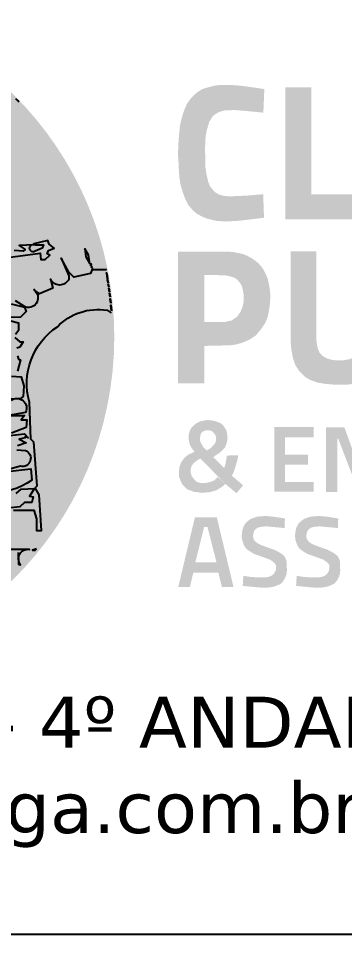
# Model space of a CAD drawing. Header units: millimetres. Extents: x -4281 to 5364, y -2128 to 2372.
# Drawn here: x 5065.2 to 5112.1, y -1542.2 to -1410.3 of the extents above; entities that cross this region are included whole.
import ezdxf

# ---------------------------------------------------------------- set-up
doc = ezdxf.new("R2010")
doc.units = ezdxf.units.MM
doc.header["$LTSCALE"] = 50
doc.layers.add('CARIMBO', color=7, linetype='Continuous')
doc.layers.add('F-LOGO', color=7, linetype='Continuous')
doc.styles.add('Graphite Light Narrow', font='')
doc.styles.get('Graphite Light Narrow').set_extended_font_data('Graphite Light Narrow')

# ---------------------------------------------------------------- blocks, each defined once
blk = doc.blocks.new('LOGO_CP')
at = {"layer": 'F-LOGO', "true_color": 0xfbb000}
h = blk.add_hatch(color=40, dxfattribs=at)
h.dxf.hatch_style = 1
h.paths.add_polyline_path([(41.35, 0.17, 1), (-41.49, 0.17, 1)])
at = {"layer": 'F-LOGO'}
h = blk.add_hatch(color=1, dxfattribs=at)
h.dxf.hatch_style = 1
h.paths.add_polyline_path([(59.49, 30.16), (58.98, 30.25), (58.26, 30.35), (57.53, 30.46), (56.57, 30.58), (55.8, 30.64), (54.99, 30.67), (54.27, 30.68), (53.58, 30.6), (52.78, 30.41), (52.04, 30.18), (51.47, 29.85), (50.99, 29.45), (50.57, 28.99), (50.13, 28.39), (49.78, 27.55), (49.51, 26.69), (49.29, 25.77), (49.17, 24.52), (49.1, 23.52), (49.05, 22.27), (49.12, 21.26), (49.16, 20.32), (49.22, 19.49), (49.34, 18.68), (49.62, 17.71), (49.89, 16.96), (50.27, 16.17), (50.81, 15.53), (51.28, 15.11), (51.98, 14.72), (52.64, 14.46), (53.71, 14.21), (54.78, 14.13), (56.39, 14.22), (57.75, 14.38), (59.45, 14.59), (59.35, 17.44), (57.39, 17.27), (55.56, 17.19), (54.67, 17.21), (54.02, 17.4), (53.44, 17.75), (52.91, 18.41), (52.7, 18.96), (52.49, 19.89), (52.34, 20.85), (52.35, 21.85), (52.32, 23.05), (52.39, 24.4), (52.53, 25.17), (52.83, 26.2), (53.27, 26.91), (53.96, 27.38), (54.79, 27.61), (56.03, 27.62), (57.52, 27.5), (59.37, 27.31)])
h = blk.add_hatch(color=1, dxfattribs=at)
h.dxf.hatch_style = 1
h.paths.add_polyline_path([(65.18, 30.39), (62.03, 30.39), (62.03, 14.41), (70.7, 14.41), (70.7, 17.41), (65.18, 17.41)])
h = blk.add_hatch(color=1, dxfattribs=at)
h.dxf.hatch_style = 1
h.paths.add_polyline_path([(52.25, 10.49), (49.04, 10.49), (49.04, -5.47), (52.25, -5.47)])
h = blk.add_hatch(color=1, dxfattribs=at)
h.dxf.hatch_style = 1
h.paths.add_polyline_path([(59.86, 2.47), (60.03, 3.22), (60.17, 4.15), (60.22, 5.21), (60.14, 6.02), (60.05, 6.53), (59.88, 7.26), (59.64, 7.81), (59.42, 8.24), (59.16, 8.65), (58.79, 9.05), (58.42, 9.37), (57.95, 9.69), (57.47, 9.96), (56.92, 10.19), (56.31, 10.32), (55.75, 10.44), (55.04, 10.49), (52.25, 10.49), (52.25, 7.67), (54.72, 7.62), (55.38, 7.49), (55.9, 7.31), (56.21, 7.08), (56.53, 6.71), (56.75, 6.38), (56.91, 5.8), (56.99, 5.19), (56.98, 4.43), (56.87, 3.83), (56.6, 3.17), (56.16, 2.56), (55.54, 2.15), (54.75, 1.98), (52.25, 1.98), (52.25, -0.93), (55.34, -0.86), (56, -0.77), (56.82, -0.55), (57.72, -0.15), (58.43, 0.31), (59.14, 1.15), (59.6, 1.86)])
h = blk.add_hatch(color=1, dxfattribs=at)
h.dxf.hatch_style = 1
h.paths.add_polyline_path([(74.23, -2.16), (74.34, -1.26), (74.4, -0.27), (74.4, 10.55), (71.24, 10.55), (71.24, -0.74), (71.1, -1.33), (70.82, -1.89), (70.38, -2.3), (69.78, -2.54), (69.1, -2.66), (68.51, -2.7), (67.77, -2.64), (67.11, -2.47), (66.53, -2.15), (66.15, -1.72), (65.92, -1.15), (65.84, -0.71), (65.78, -0.19), (65.78, 10.53), (62.68, 10.54), (62.68, -0.47), (62.75, -1.33), (62.94, -2.38), (63.24, -3.27), (63.7, -3.97), (64.42, -4.69), (65.01, -5.04), (65.9, -5.37), (66.87, -5.53), (67.86, -5.61), (68.95, -5.63), (69.74, -5.6), (70.72, -5.46), (71.59, -5.24), (72.51, -4.79), (73.1, -4.32), (73.62, -3.69), (74.01, -2.93)])
h = blk.add_hatch(color=1, dxfattribs=at)
h.dxf.hatch_style = 1
h.paths.add_polyline_path([(40.31, 8.3), (38.7, 8.3), (38.47, 7.84), (35.33, 6.59, -0.055579), (35.07, 6.49), (32.32, 5.38), (32.12, 4.94, -0.247006), (31.68, 3.97), (30.36, 2.89), (29.79, 0.93), (29.89, -0.41), (29.94, -0.45), (30.33, -0.45), (29.94, -1.07), (30.02, -2.6), (30.8, -6.18, -0.274851), (34.47, 1.39, -0.247264), (40.47, 3.39), (41.08, 3)])
h = blk.add_hatch(color=1, dxfattribs=at)
h.dxf.hatch_style = 1
h.paths.add_polyline_path([(51.7, -12.22), (51.72, -11.97), (51.82, -11.56), (51.97, -11.34), (52.2, -11.25), (52.38, -11.17), (52.69, -11.15), (52.67, -9.91), (52.1, -9.98), (51.73, -10.08), (51.28, -10.29), (50.95, -10.55), (50.67, -10.86), (50.47, -11.19), (50.35, -11.69), (50.34, -12.13), (50.38, -12.55), (50.49, -12.91), (50.65, -13.21), (50.81, -13.46), (50.98, -13.65), (51.05, -13.75), (51.76, -14.57), (52.55, -13.59), (52.38, -13.45), (52.13, -13.21), (51.95, -12.92), (51.77, -12.58)])
h = blk.add_hatch(color=1, dxfattribs=at)
h.dxf.hatch_style = 1
h.paths.add_polyline_path([(55.04, -12.09), (55.01, -11.62), (54.89, -11.13), (54.49, -10.52), (54.19, -10.28), (53.73, -10.1), (53.18, -9.96), (52.67, -9.91), (52.69, -11.15), (53.11, -11.22), (53.37, -11.45), (53.58, -11.75), (53.67, -11.97), (53.65, -12.34), (53.53, -12.73), (53.23, -13.07), (53.01, -13.31), (52.55, -13.59), (51.76, -14.57), (54.78, -17.64), (56.12, -18.77), (56.93, -17.81), (55.56, -16.65), (55.73, -16.33), (55.88, -15.95), (56.07, -15.32), (56.27, -14.62), (56.32, -14.16), (54.96, -14.21), (54.88, -14.71), (54.77, -15.33), (54.63, -15.72), (53.33, -14.41), (53.59, -14.19), (54.03, -13.92), (54.41, -13.58), (54.75, -13.2), (54.96, -12.64)])
h = blk.add_hatch(color=1, dxfattribs=at)
h.dxf.hatch_style = 1
h.paths.add_polyline_path([(65.44, -10.76), (60.69, -10.76), (60.69, -18.6), (65.45, -18.6), (65.45, -17.42), (61.98, -17.42), (61.98, -15.33), (64.76, -15.33), (64.76, -14.09), (61.99, -14.09), (61.99, -11.99), (65.44, -11.99)])
h = blk.add_hatch(color=1, dxfattribs=at)
h.dxf.hatch_style = 1
h.paths.add_polyline_path([(69.17, -10.8), (66.96, -10.8), (66.96, -18.61), (68.31, -18.61), (68.31, -12.18), (68.43, -12.18), (70.87, -18.55), (73.02, -18.56), (73, -10.78), (71.72, -10.79), (71.72, -17.26), (71.62, -17.28), (71.5, -17.25)])
h = blk.add_hatch(color=1, dxfattribs=at)
h.dxf.hatch_style = 1
h.paths.add_polyline_path([(50.58, -16.27), (50.61, -15.74), (50.74, -15.36), (51.04, -15.05), (51.35, -14.8), (51.76, -14.57), (51.05, -13.75), (50.72, -13.91), (50.3, -14.09), (49.82, -14.49), (49.45, -15.01), (49.23, -15.59), (49.17, -16.12), (49.18, -16.76), (49.38, -17.32), (49.59, -17.72), (50.16, -18.28), (50.97, -18.6), (51.93, -18.71), (52.82, -18.66), (53.69, -18.41), (54.37, -18.01), (54.78, -17.64), (53.86, -16.8), (53.5, -17.19), (52.94, -17.42), (52.38, -17.53), (51.79, -17.53), (51.34, -17.41), (50.97, -17.04), (50.72, -16.72)])
h = blk.add_hatch(color=1, dxfattribs=at)
h.dxf.hatch_style = 1
h.paths.add_polyline_path([(52.42, -21.67), (51.1, -21.67), (49.08, -30.14), (50.48, -30.14), (50.91, -28.37), (52.42, -28.37), (52.42, -27.15), (51.14, -27.15), (52.22, -22.86), (52.42, -22.86)])
h = blk.add_hatch(color=1, dxfattribs=at)
h.dxf.hatch_style = 1
h.paths.add_polyline_path([(53.74, -21.67), (52.42, -21.67), (52.42, -22.86), (52.62, -22.86), (53.71, -27.15), (52.42, -27.15), (52.42, -28.37), (53.93, -28.37), (54.36, -30.14), (55.77, -30.14)])
h = blk.add_hatch(color=1, dxfattribs=at)
h.dxf.hatch_style = 1
h.paths.add_polyline_path([(61.97, -21.82), (61.43, -21.74), (60.63, -21.62), (59.87, -21.54), (59.12, -21.55), (58.59, -21.62), (58.15, -21.76), (57.82, -21.9), (57.44, -22.18), (57.12, -22.53), (56.9, -22.99), (56.8, -23.48), (56.75, -23.97), (56.8, -24.39), (57.03, -25.09), (57.31, -25.5), (57.69, -25.78), (58.24, -26.12), (58.98, -26.38), (60.17, -26.81), (60.48, -27.02), (60.78, -27.29), (60.9, -27.52), (60.91, -27.75), (60.86, -28.15), (60.66, -28.5), (60.36, -28.76), (59.94, -28.92), (59.43, -28.96), (58.49, -28.95), (57.73, -28.89), (56.95, -28.77), (56.88, -29.99), (57.29, -30.03), (57.91, -30.09), (58.69, -30.17), (59.48, -30.21), (60.12, -30.18), (60.68, -30.07), (61.36, -29.8), (61.61, -29.62), (61.9, -29.22), (62.08, -28.84), (62.18, -28.52), (62.22, -28.15), (62.2, -27.63), (62.19, -27.08), (62.11, -26.78), (61.94, -26.43), (61.61, -26.12), (61.11, -25.82), (60.63, -25.59), (59.57, -25.22), (58.99, -25), (58.66, -24.83), (58.38, -24.6), (58.2, -24.34), (58.12, -24.05), (58.15, -23.68), (58.26, -23.33), (58.44, -23.12), (58.7, -22.93), (59.16, -22.83), (59.74, -22.78), (60.35, -22.84), (61.36, -22.93), (61.96, -23)])
h = blk.add_hatch(color=1, dxfattribs=at)
h.dxf.hatch_style = 1
h.paths.add_polyline_path([(68.42, -21.82), (67.88, -21.74), (67.08, -21.62), (66.32, -21.54), (65.57, -21.55), (65.04, -21.62), (64.6, -21.76), (64.27, -21.9), (63.89, -22.18), (63.57, -22.53), (63.34, -22.99), (63.24, -23.48), (63.2, -23.97), (63.25, -24.39), (63.47, -25.09), (63.76, -25.5), (64.13, -25.78), (64.69, -26.12), (65.43, -26.38), (66.61, -26.81), (66.93, -27.02), (67.23, -27.29), (67.35, -27.52), (67.35, -27.75), (67.3, -28.15), (67.11, -28.5), (66.81, -28.76), (66.39, -28.92), (65.87, -28.96), (64.93, -28.95), (64.18, -28.89), (63.4, -28.77), (63.33, -29.99), (63.74, -30.03), (64.36, -30.09), (65.13, -30.17), (65.93, -30.21), (66.56, -30.18), (67.13, -30.07), (67.81, -29.8), (68.06, -29.62), (68.35, -29.22), (68.53, -28.84), (68.63, -28.52), (68.66, -28.15), (68.65, -27.63), (68.64, -27.08), (68.56, -26.78), (68.39, -26.43), (68.05, -26.12), (67.56, -25.82), (67.07, -25.59), (66.02, -25.22), (65.44, -25), (65.11, -24.83), (64.82, -24.6), (64.65, -24.34), (64.56, -24.05), (64.6, -23.68), (64.71, -23.33), (64.89, -23.12), (65.15, -22.93), (65.61, -22.83), (66.19, -22.78), (66.8, -22.84), (67.81, -22.93), (68.4, -23)])
at = {"layer": 'F-LOGO', "color": 1}
for points in [[(27.87, 9.69), (32.4, 10.3), (32.48, 9.53), (33.01, 9.53), (33.55, 10.07), (33.25, 10.22), (33.4, 10.61), (34.09, 10.92), (33.48, 11.38), (33.32, 11.84), (31.63, 11.45), (31.63, 11.3), (29.87, 11.22), (30.56, 10.76), (30.33, 10.53), (29.25, 10.61)], [(28.87, 4.16), (30.48, 3.77), (30.71, 3.23), (30.02, 2.54), (27.41, 2.47), (29.79, 1.85), (29.79, 0.93), (29.4, 0.47)], [(29.33, 0.08), (29.94, -0.45), (30.33, -0.45), (29.94, -1.07), (29.56, -1.22)], [(29.63, -2.14), (29.79, -2.53), (30.02, -2.6), (29.63, -3.99)], [(28.94, -4.6), (30.1, -4.68), (30.4, -5.75), (30.33, -7.06), (30.02, -7.29), (27.48, -7.44)], [(27.64, -11.9), (30.48, -11.59), (30.94, -12.05), (30.56, -11.9), (30.56, -12.05), (29.87, -12.21), (30.71, -12.67), (29.63, -13.05)], [(29.48, -18.81), (30.1, -18.27), (31.71, -18.2), (31.09, -19.12), (31.56, -19.2), (31.4, -19.89), (30.48, -19.89), (29.94, -20.43), (25.1, -20.96)]]:
    blk.add_lwpolyline(points, dxfattribs=at)
for points in [[(29.4, 29.04, -0.004024), (29.82, 28.64)], [(40.29, 8.39), (40.31, 8.3), (38.7, 8.3), (38.7, 8.46), (38.47, 7.84), (36.47, 7.38), (35.86, 8), (34.94, 9.69), (35.86, 7.54), (35.86, 7.15, -0.633039), (33.63, 7.15), (33.94, 6.08), (32.32, 5.38), (31.79, 5.69, -0.845224), (30.48, 3.85), (29.4, 4.54)], [(28.87, -7.52, -0.782208), (30.63, -8.98), (28.56, -9.36), (30.48, -9.36), (30.1, -9.9), (30.79, -9.9), (30.71, -10.82), (28.94, -11.51)], [(29.56, -13.51), (30.63, -13.59, -0.9098), (30.02, -15.51), (28.56, -15.89)], [(28.41, -16.12), (31.25, -15.82), (31.4, -17.2, -0.174666), (26.25, -18.58)], [(29.71, -25.96), (29.79, -27.34), (30.02, -27.42, -0.686844), (31.09, -25.57), (28.56, -25.57)], [(29.17, -20.81), (31.63, -20.81), (31.94, -21.88), (31.94, -23.27), (32.55, -23.27), (32.25, -18.97), (31.79, -18.12), (32.02, -17.89), (31.63, -12.59), (31.25, -12.21), (31.09, -7.75, -0.327874), (34.47, 1.39, -0.247264), (40.47, 3.39), (40.97, 3.08)]]:
    blk.add_lwpolyline(points, format="xyb", dxfattribs=at)
blk.add_lwpolyline([(31.79, 10.53, -1.776572), (31.79, 11.3), (32.78, 11.3), (32.63, 10.92)], format="xyb", close=True, dxfattribs=at)
for points in [[(38.39, 8.99), (38.24, 10.07), (37.78, 10.84), (37.93, 9.84)], [(38.47, 8.76), (38.55, 8.99), (38.47, 8.76)], [(38.55, 8.53), (38.62, 8.69), (38.55, 8.53)], [(40.47, 7.61), (40.39, 7.92), (40.47, 7.61)], [(40.54, 7.15), (40.47, 7.54), (40.54, 7.15)], [(40.62, 6.69), (40.54, 7.07), (40.62, 6.69)], [(31.63, 5.77), (31.71, 5.92), (31.63, 5.77)], [(40.7, 6.23), (40.62, 6.54), (40.7, 6.23)], [(40.77, 5.61), (40.7, 6.08), (40.77, 5.61)], [(40.85, 5), (40.77, 5.46), (40.85, 5)], [(40.93, 4.23), (40.85, 4.77), (40.93, 4.23)], [(41, 3.31), (40.93, 4), (41, 3.31)], [(31.94, -25.49), (31.48, -25.65), (31.79, -25.65)]]:
    blk.add_lwpolyline(points, close=True, dxfattribs=at)
at = {"layer": 'F-LOGO', "color": 1, "insert": (-131.02, -43.4), "char_height": 6.192, "width": 358.7696, "attachment_point": 1, "style": 'Graphite Light Narrow'}
blk.add_mtext('\\pi33.832;{\\fVerdana|b0|i0|c0|p34;AV.  BRIG. FARIA LIMA, 1853 - 4º ANDAR - SP   F:+55 (11) 3813-6855\\P\\pi29.068;e-mail: engenharia@claudiopuga.com.br  -  site:www.claudiopuga.com.br}', dxfattribs=at)

msp = doc.modelspace()

# ---------------------------------------------------------------- linework, layer by layer
at = {"layer": 'CARIMBO', "color": 6}
msp.add_line((5317.02, -1542.18), (4467.02, -1542.18), dxfattribs=at)

# ---------------------------------------------------------------- block references
at = {"layer": 'F-LOGO', "xscale": 1.188858461142835, "yscale": 1.188858461142835, "zscale": 1.188858461142835}
msp.add_blockref('LOGO_CP', (5029.84, -1456.32), dxfattribs=at)

doc.saveas('drawing.dxf')
